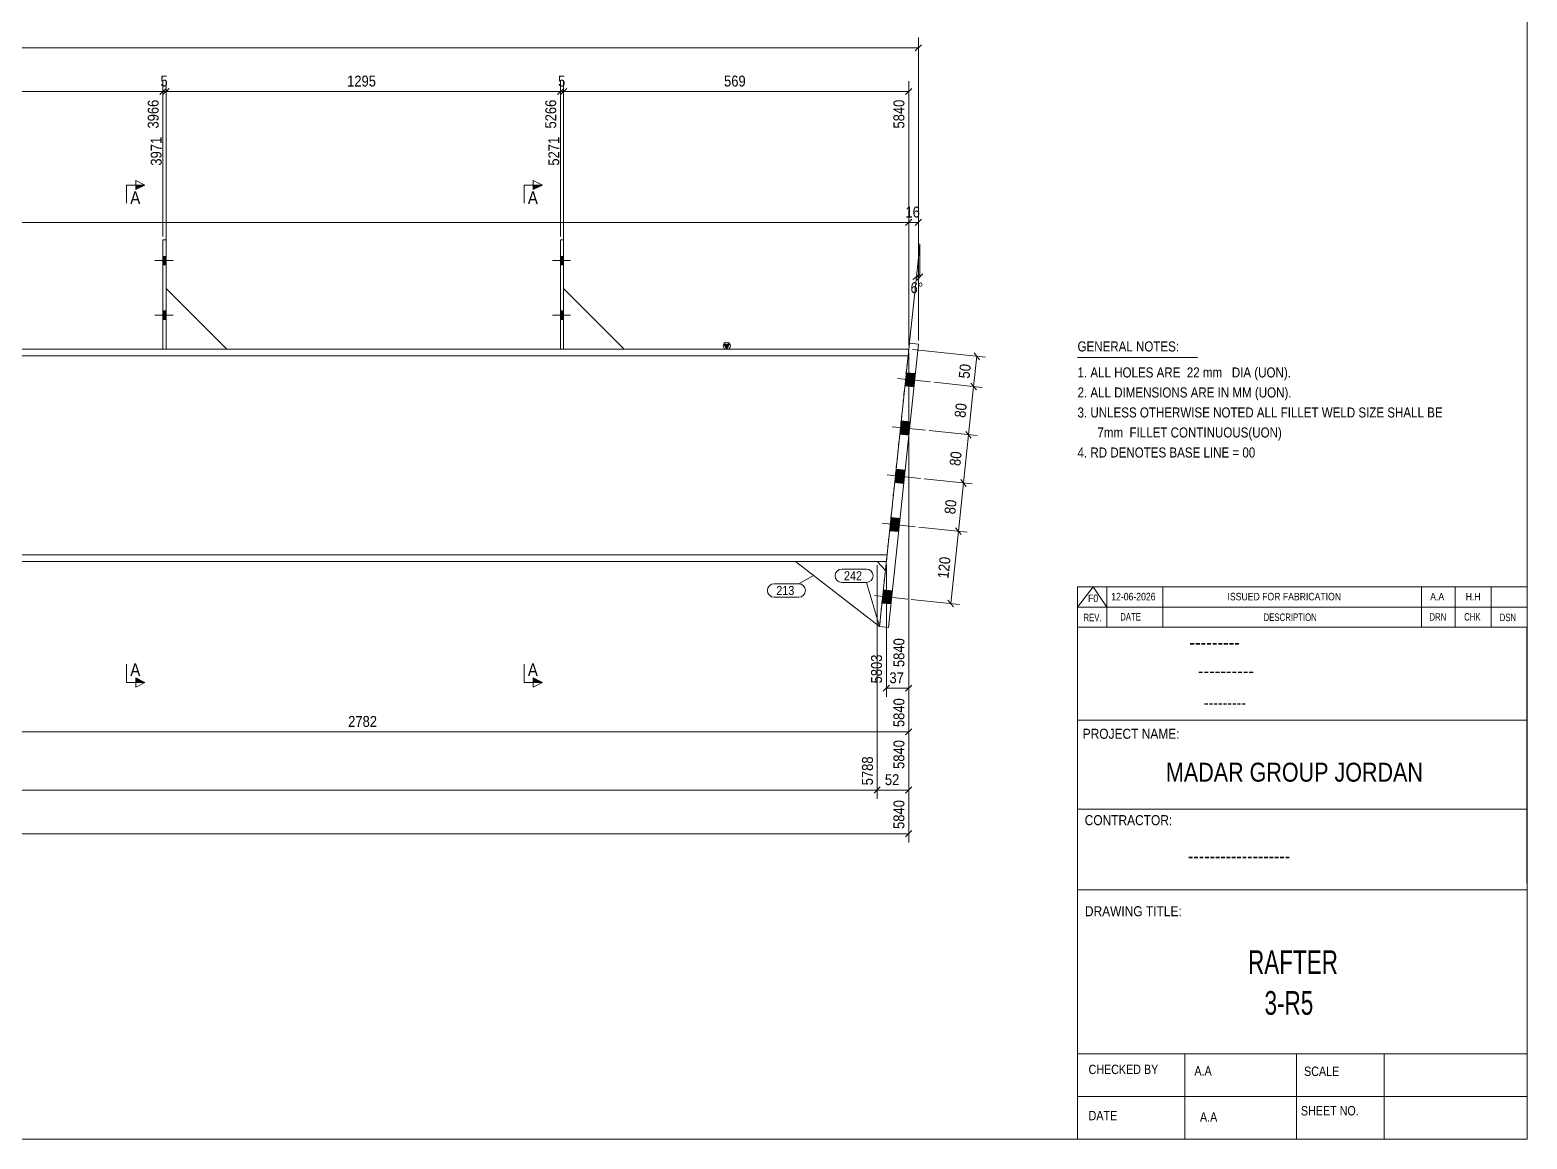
# Model space of a CAD drawing. Header units: millimetres. Extents: x 2 to 825, y 1 to 579.
# Drawn here: x 413.7 to 825, y 5 to 309.8 of the extents above; entities that cross this region are included whole.
import ezdxf

# ---------------------------------------------------------------- set-up
doc = ezdxf.new("R2010")
doc.units = ezdxf.units.MM
doc.linetypes.add('XKITLINE00', pattern=[0])
doc.linetypes.add('XKITLINE01', pattern=[4, 1, -1, 1, -1])
for name, color, linetype, lineweight in [('Bolt', 3, 'Continuous', 0), ('Dimensions', 7, 'Continuous', 0), ('DrawingSheet', 5, 'Continuous', 0), ('OtherObjectType', 7, 'Continuous', 0), ('Part', 2, 'Continuous', 0), ('PartMark', 7, 'Continuous', 0), ('Section', 6, 'Continuous', 0)]:
    doc.layers.add(name, color=color, linetype=linetype, lineweight=lineweight)
doc.styles.add('@ARIAL_UNICODE_MS_BOLD', font='ARIAL.TTF')
doc.styles.add('ARIAL', font='ARIAL.TTF')
doc.styles.add('ARIAL_NARROW', font='ARIALN.TTF')
doc.styles.add('COMIC_SANS_MS_BOLD', font='COMICBD.TTF')
doc.styles.add('SWIS721_EX_BT', font='ARIAL.TTF')
doc.styles.add('SWISSE', font='ARIAL.TTF')

# ---------------------------------------------------------------- blocks, each defined once
blk = doc.blocks.new('*A6')
at = {"layer": 'Bolt'}
for points in [[(450.25, 247.6), (451.08, 247.6), (451.08, 245.27), (450.25, 245.27)], [(450.25, 247.6), (451.08, 247.6), (451.08, 245.27), (450.25, 245.27)], [(450.25, 232.6), (451.08, 232.6), (451.08, 230.27), (450.25, 230.27)], [(450.25, 232.6), (451.08, 232.6), (451.08, 230.27), (450.25, 230.27)]]:
    blk.add_hatch(color=3, dxfattribs=at).paths.add_polyline_path(points, flags=17)
at = {"layer": 'Bolt', "color": 3, "linetype": 'XKITLINE00', "lineweight": 0}
for p, q in [((451.08, 247.6), (450.25, 247.6)), ((451.08, 247.6), (450.25, 247.6)), ((453.02, 246.43), (448.02, 246.43)), ((453.02, 246.43), (448.02, 246.43)), ((451.08, 245.27), (450.25, 245.27)), ((451.08, 245.27), (450.25, 245.27)), ((453.02, 231.43), (448.02, 231.43)), ((453.02, 231.43), (448.02, 231.43)), ((451.08, 232.6), (450.25, 232.6)), ((451.08, 232.6), (450.25, 232.6)), ((451.08, 230.27), (450.25, 230.27)), ((451.08, 230.27), (450.25, 230.27))]:
    blk.add_line(p, q, dxfattribs=at)
blk = doc.blocks.new('*A7')
at = {"layer": 'Bolt'}
for points in [[(559.48, 247.6), (560.32, 247.6), (560.32, 245.27), (559.48, 245.27)], [(559.48, 247.6), (560.32, 247.6), (560.32, 245.27), (559.48, 245.27)], [(559.48, 232.6), (560.32, 232.6), (560.32, 230.27), (559.48, 230.27)], [(559.48, 232.6), (560.32, 232.6), (560.32, 230.27), (559.48, 230.27)]]:
    blk.add_hatch(color=3, dxfattribs=at).paths.add_polyline_path(points, flags=17)
at = {"layer": 'Bolt', "color": 3, "linetype": 'XKITLINE00', "lineweight": 0}
for p, q in [((560.32, 247.6), (559.48, 247.6)), ((560.32, 247.6), (559.48, 247.6)), ((562.25, 246.43), (557.25, 246.43)), ((562.25, 246.43), (557.25, 246.43)), ((560.32, 245.27), (559.48, 245.27)), ((560.32, 245.27), (559.48, 245.27)), ((562.25, 231.43), (557.25, 231.43)), ((562.25, 231.43), (557.25, 231.43)), ((560.32, 232.6), (559.48, 232.6)), ((560.32, 232.6), (559.48, 232.6)), ((560.32, 230.27), (559.48, 230.27)), ((560.32, 230.27), (559.48, 230.27))]:
    blk.add_line(p, q, dxfattribs=at)
blk = doc.blocks.new('*A9')
at = {"layer": 'Bolt'}
for points in [[(656.55, 211.73), (654.06, 211.99), (654.45, 215.63), (656.93, 215.37)], [(656.55, 211.73), (654.06, 211.99), (654.45, 215.63), (656.93, 215.37)], [(655.15, 198.47), (652.66, 198.73), (653.05, 202.37), (655.53, 202.11)], [(655.15, 198.47), (652.66, 198.73), (653.05, 202.37), (655.53, 202.11)], [(653.75, 185.21), (651.26, 185.47), (651.65, 189.12), (654.14, 188.85)], [(653.75, 185.21), (651.26, 185.47), (651.65, 189.12), (654.14, 188.85)], [(652.35, 171.95), (649.87, 172.21), (650.25, 175.86), (652.74, 175.59)], [(652.35, 171.95), (649.87, 172.21), (650.25, 175.86), (652.74, 175.59)], [(650.25, 152.06), (647.77, 152.32), (648.15, 155.97), (650.64, 155.7)], [(650.25, 152.06), (647.77, 152.32), (648.15, 155.97), (650.64, 155.7)]]:
    blk.add_hatch(color=3, dxfattribs=at).paths.add_polyline_path(points, flags=17)
at = {"layer": 'Bolt', "color": 3, "linetype": 'XKITLINE00', "lineweight": 0}
for p, q in [((661.13, 213.09), (652.02, 214.05)), ((661.13, 213.09), (652.02, 214.05)), ((656.93, 215.37), (654.45, 215.63)), ((656.93, 215.37), (654.45, 215.63)), ((656.55, 211.73), (654.06, 211.99)), ((656.55, 211.73), (654.06, 211.99)), ((655.53, 202.11), (653.05, 202.37)), ((655.53, 202.11), (653.05, 202.37)), ((659.73, 199.83), (650.62, 200.79)), ((659.73, 199.83), (650.62, 200.79)), ((655.15, 198.47), (652.66, 198.73)), ((655.15, 198.47), (652.66, 198.73)), ((658.34, 186.57), (649.22, 187.53)), ((658.34, 186.57), (649.22, 187.53)), ((653.75, 185.21), (651.26, 185.47)), ((653.75, 185.21), (651.26, 185.47)), ((654.14, 188.85), (651.65, 189.12)), ((654.14, 188.85), (651.65, 189.12)), ((656.94, 173.31), (647.82, 174.27)), ((656.94, 173.31), (647.82, 174.27)), ((652.74, 175.59), (650.25, 175.86)), ((652.74, 175.59), (650.25, 175.86)), ((652.35, 171.95), (649.87, 172.21)), ((652.35, 171.95), (649.87, 172.21)), ((654.84, 153.42), (645.72, 154.38)), ((654.84, 153.42), (645.72, 154.38)), ((650.25, 152.06), (647.77, 152.32)), ((650.25, 152.06), (647.77, 152.32)), ((650.64, 155.7), (648.15, 155.97)), ((650.64, 155.7), (648.15, 155.97))]:
    blk.add_line(p, q, dxfattribs=at)
blk = doc.blocks.new('*A10')
at = {"layer": 'Part'}
blk.add_hatch(color=2, dxfattribs=at).paths.add_polyline_path([(604.33, 223.5), (605.93, 223.5), (605.13, 222.1)], flags=17)
at = {"layer": 'Part', "color": 2, "linetype": 'XKITLINE00', "lineweight": 0}
for p, q in [((605.13, 222.1), (604.33, 223.5)), ((604.33, 223.5), (605.93, 223.5)), ((605.93, 223.5), (605.13, 222.1)), ((512.75, 222.1), (403.62, 222.1)), ((512.75, 220.27), (403.62, 220.27)), ((655.13, 222.1), (512.85, 222.1)), ((654.94, 220.27), (512.85, 220.27)), ((403.62, 165.6), (512.75, 165.6)), ((512.85, 165.6), (649.17, 165.6)), ((403.62, 163.77), (512.75, 163.77)), ((512.85, 163.77), (648.98, 163.77))]:
    blk.add_line(p, q, dxfattribs=at)
at = {"layer": 'Part', "color": 7, "linetype": 'XKITLINE01', "lineweight": 0}
blk.add_line((648.98, 163.77), (655.13, 222.1), dxfattribs=at)
at = {"layer": 'Part', "color": 2, "linetype": 'XKITLINE00', "lineweight": 0}
blk.add_circle((605.13, 223), 1, dxfattribs=at)
blk = doc.blocks.new('*A18')
at = {"layer": 'Part', "color": 2, "linetype": 'XKITLINE00', "lineweight": 0}
blk.add_line((467.75, 222.1), (451.08, 238.77), dxfattribs=at)
at = {"layer": 'Part', "color": 7, "linetype": 'XKITLINE01', "lineweight": 0}
for p, q in [((451.08, 238.77), (451.08, 222.1)), ((451.08, 222.1), (467.75, 222.1))]:
    blk.add_line(p, q, dxfattribs=at)
blk = doc.blocks.new('*A19')
at = {"layer": 'Part', "color": 2, "linetype": 'XKITLINE00', "lineweight": 0}
for p, q in [((450.25, 252.1), (451.08, 252.1)), ((450.25, 252.1), (450.25, 222.1)), ((451.08, 252.1), (451.08, 222.1))]:
    blk.add_line(p, q, dxfattribs=at)
at = {"layer": 'Part', "color": 7, "linetype": 'XKITLINE01', "lineweight": 0}
blk.add_line((451.08, 222.1), (450.25, 222.1), dxfattribs=at)
blk = doc.blocks.new('*A20')
at = {"layer": 'Part', "color": 2, "linetype": 'XKITLINE00', "lineweight": 0}
blk.add_line((576.98, 222.1), (560.32, 238.77), dxfattribs=at)
at = {"layer": 'Part', "color": 7, "linetype": 'XKITLINE01', "lineweight": 0}
for p, q in [((560.32, 238.77), (560.32, 222.1)), ((560.32, 222.1), (576.98, 222.1))]:
    blk.add_line(p, q, dxfattribs=at)
blk = doc.blocks.new('*A21')
at = {"layer": 'Part', "color": 2, "linetype": 'XKITLINE00', "lineweight": 0}
for p, q in [((559.48, 252.1), (560.32, 252.1)), ((559.48, 252.1), (559.48, 222.1)), ((560.32, 252.1), (560.32, 222.1))]:
    blk.add_line(p, q, dxfattribs=at)
at = {"layer": 'Part', "color": 7, "linetype": 'XKITLINE01', "lineweight": 0}
blk.add_line((560.32, 222.1), (559.48, 222.1), dxfattribs=at)
blk = doc.blocks.new('*A24')
at = {"layer": 'Part', "color": 2, "linetype": 'XKITLINE00', "lineweight": 0}
for p, q in [((655.3, 223.76), (647.09, 145.86)), ((649.57, 145.59), (657.79, 223.49)), ((657.79, 223.49), (655.3, 223.76)), ((647.09, 145.86), (649.57, 145.59))]:
    blk.add_line(p, q, dxfattribs=at)
blk = doc.blocks.new('*A25')
at = {"layer": 'Part', "color": 2, "linetype": 'XKITLINE00', "lineweight": 0}
for p, q in [((623.98, 163.77), (647.09, 145.86)), ((646.48, 163.77), (648.71, 161.28))]:
    blk.add_line(p, q, dxfattribs=at)
at = {"layer": 'Part', "color": 7, "linetype": 'XKITLINE01', "lineweight": 0}
for p, q in [((646.48, 163.77), (623.98, 163.77)), ((648.71, 161.28), (647.09, 145.86))]:
    blk.add_line(p, q, dxfattribs=at)
blk = doc.blocks.new('*A54')
at = {"layer": 'DrawingSheet', "color": 5, "linetype": 'XKITLINE00', "lineweight": 0}
for p, q in [((825, 5), (825, 579)), ((5, 5), (825, 5))]:
    blk.add_line(p, q, dxfattribs=at)
blk = doc.blocks.new('*A56')
at = {"layer": 'OtherObjectType', "color": 7, "linetype": 'XKITLINE00', "lineweight": 0}
blk.add_line((701.5, 219.82), (734.5, 219.82), dxfattribs=at)
at = {"layer": 'OtherObjectType', "color": 7, "style": 'ARIAL_NARROW', "width": 1.008832}
for s, p in [('GENERAL NOTES:', (701.5, 221.47)), ('1. ALL HOLES ARE  22 mm   DIA (UON).', (701.5, 214.32)), ('2. ALL DIMENSIONS ARE IN MM (UON).', (701.5, 208.82)), ('3. UNLESS OTHERWISE NOTED ALL FILLET WELD SIZE SHALL BE', (701.5, 203.32)), ('7mm  FILLET CONTINUOUS(UON)', (706.95, 197.82)), ('4. RD DENOTES BASE LINE = 00', (701.5, 192.32))]:
    blk.add_text(s, height=2.75, dxfattribs=at).set_placement(p)
blk = doc.blocks.new('*A57')
at = {"layer": 'OtherObjectType', "color": 7, "linetype": 'XKITLINE00', "lineweight": 0}
for p, q in [((701.5, 156.76), (825, 156.76)), ((701.5, 151.21), (705.82, 156.76)), ((701.5, 151.21), (701.5, 156.76)), ((705.82, 156.76), (709.53, 151.21)), ((709.53, 151.21), (709.53, 156.76)), ((724.97, 151.21), (724.97, 156.76)), ((795.98, 151.21), (795.98, 156.76)), ((805.24, 151.21), (805.24, 156.76)), ((815.12, 151.21), (815.12, 156.76)), ((825, 151.21), (825, 156.76)), ((701.5, 151.21), (825, 151.21)), ((701.5, 145.65), (701.5, 151.21)), ((705.21, 151.21), (825, 151.21)), ((709.53, 145.65), (709.53, 151.21)), ((724.97, 145.65), (724.97, 151.21)), ((795.98, 145.65), (795.98, 151.21)), ((805.24, 145.65), (805.24, 151.21)), ((815.12, 145.65), (815.12, 151.21)), ((825, 145.65), (825, 151.21))]:
    blk.add_line(p, q, dxfattribs=at)
at = {"layer": 'OtherObjectType', "color": 7, "style": 'ARIAL_NARROW'}
for s, height, width, p in [('F0', 2.058, 1.008832, (704.4, 152.59)), ('12-06-2026', 2.058, 1.008832, (710.76, 153.06)), ('ISSUED FOR FABRICATION', 2.0583, 1.008832, (742.71, 153.06)), ('A.A', 2.058, 1.008832, (798.4, 153.06)), ('H.H', 2.058, 1.008832, (808.13, 153.06)), ('REV.', 2.058, 0.907949, (703.13, 147.31)), ('DATE', 2.058, 0.907949, (713.23, 147.5)), ('DESCRIPTION', 2.0583, 0.907949, (752.61, 147.39)), ('DRN', 2.058, 0.907949, (798.17, 147.47)), ('CHK', 2.058, 0.907949, (807.72, 147.5)), ('DSN', 2.058, 0.907949, (817.47, 147.35))]:
    blk.add_text(s, height=height, dxfattribs=dict(at, width=width)).set_placement(p)
blk = doc.blocks.new('*A59')
at = {"layer": 'OtherObjectType', "color": 2, "linetype": 'XKITLINE00', "lineweight": 0}
for p, q in [((701.5, 145.65), (825, 145.65)), ((701.5, 5), (701.5, 145.64)), ((824.98, 145.64), (825, 5)), ((825, 120.14), (701.5, 120.14)), ((701.5, 95.63), (825, 95.63)), ((825, 73.49), (701.5, 73.49)), ((825, 28.4), (701.5, 28.4)), ((730.94, 28.4), (730.94, 5)), ((761.62, 5), (761.62, 28.4)), ((785.75, 5), (785.75, 28.4)), ((825, 16.7), (701.5, 16.7)), ((825, 5), (701.5, 5))]:
    blk.add_line(p, q, dxfattribs=at)
at = {"layer": 'OtherObjectType', "color": 4, "style": '@ARIAL_UNICODE_MS_BOLD', "width": 0.85}
blk.add_text('---------', height=3.9, dxfattribs=at).set_placement((732.23, 139.59))
at = {"layer": 'OtherObjectType', "color": 7, "style": 'ARIAL', "width": 0.85}
for s, height, p in [('----------', 3.9, (734.56, 131.77)), ('---------', 3.25, (736.21, 123.31))]:
    blk.add_text(s, height=height, dxfattribs=at).set_placement(p)
at = {"layer": 'OtherObjectType', "color": 3, "width": 0.85}
for s, style, p in [('PROJECT NAME:', 'SWIS721_EX_BT', (702.92, 115.01)), ('CONTRACTOR:', 'SWISSE', (703.47, 91.27)), ('DRAWING TITLE:', 'SWIS721_EX_BT', (703.53, 66.24))]:
    blk.add_text(s, height=2.7618, dxfattribs=dict(at, style=style)).set_placement(p)
at = {"layer": 'OtherObjectType', "color": 7, "width": 0.85}
for s, height, p in [('MADAR GROUP JORDAN', 5.2, (725.79, 103.23)), ('CHECKED BY', 2.592, (704.53, 22.86)), ('A.A', 2.592, (733.61, 22.45)), ('SCALE', 2.592, (763.74, 22.33)), ('DATE', 2.592, (704.54, 10.16)), ('A.A', 2.592, (735.14, 9.76)), ('SHEET NO.', 2.592, (762.87, 11.49))]:
    blk.add_text(s, height=height, dxfattribs=at).set_placement(p)
at = {"layer": 'OtherObjectType', "color": 1}
for s, height, style, width, p in [('-------------------', 3.9, 'COMIC_SANS_MS_BOLD', 0.85, (731.87, 80.86)), ('RAFTER', 6.5, 'ARIAL', 0.68, (748.34, 50.37)), ('3-R5', 6.5, 'ARIAL', 0.68, (752.88, 39.17))]:
    blk.add_text(s, height=height, dxfattribs=dict(at, style=style, width=width)).set_placement(p)
blk = doc.blocks.new('*A62')
at = {"layer": 'Dimensions', "color": 7, "linetype": 'XKITLINE00', "lineweight": 0}
for p, q in [((451.1, 293.78), (449.4, 292.08)), ((451.93, 293.78), (450.24, 292.08)), ((450.25, 253.1), (450.25, 295.78)), ((450.25, 292.93), (451.08, 292.93)), ((451.08, 239.77), (451.08, 295.78))]:
    blk.add_line(p, q, dxfattribs=at)
at = {"layer": 'Dimensions', "color": 3}
for p in [(450.25, 292.93), (451.08, 292.93)]:
    blk.add_point(p, dxfattribs=at)
at = {"layer": 'Dimensions', "color": 3, "style": 'ARIAL', "width": 0.85}
blk.add_text('5', height=3, dxfattribs=at).set_placement((449.56, 294.28))
blk.add_text('3971', height=3, rotation=90.0002, dxfattribs=at).set_placement((449.88, 272.53))
blk = doc.blocks.new('*A63')
at = {"layer": 'Dimensions', "color": 7, "linetype": 'XKITLINE00', "lineweight": 0}
for p, q in [((451.93, 293.78), (450.24, 292.08)), ((451.08, 239.77), (451.08, 295.78)), ((451.08, 292.93), (559.48, 292.93)), ((560.33, 293.78), (558.64, 292.08)), ((559.48, 253.1), (559.48, 295.78))]:
    blk.add_line(p, q, dxfattribs=at)
at = {"layer": 'Dimensions', "color": 3}
for p in [(451.08, 292.93), (559.48, 292.93)]:
    blk.add_point(p, dxfattribs=at)
at = {"layer": 'Dimensions', "color": 3, "style": 'ARIAL', "width": 0.85}
blk.add_text('1295', height=3, dxfattribs=at).set_placement((500.83, 294.28))
blk.add_text('5266', height=3, rotation=90.0002, dxfattribs=at).set_placement((558.28, 282.73))
blk = doc.blocks.new('*A64')
at = {"layer": 'Dimensions', "color": 7, "linetype": 'XKITLINE00', "lineweight": 0}
for p, q in [((560.33, 293.78), (558.64, 292.08)), ((561.17, 293.78), (559.47, 292.08)), ((559.48, 253.1), (559.48, 295.78)), ((559.48, 292.93), (560.32, 292.93)), ((560.32, 239.77), (560.32, 295.78))]:
    blk.add_line(p, q, dxfattribs=at)
at = {"layer": 'Dimensions', "color": 3}
for p in [(559.48, 292.93), (560.32, 292.93)]:
    blk.add_point(p, dxfattribs=at)
at = {"layer": 'Dimensions', "color": 3, "style": 'ARIAL', "width": 0.85}
blk.add_text('5', height=3, dxfattribs=at).set_placement((558.79, 294.28))
blk.add_text('5271', height=3, rotation=90.0002, dxfattribs=at).set_placement((559.12, 272.53))
blk = doc.blocks.new('*A65')
at = {"layer": 'Dimensions', "color": 7, "linetype": 'XKITLINE00', "lineweight": 0}
for p, q in [((561.17, 293.78), (559.47, 292.08)), ((560.32, 239.77), (560.32, 295.78)), ((560.32, 292.93), (655.13, 292.93)), ((655.98, 293.78), (654.28, 292.08)), ((655.13, 223.1), (655.13, 295.78))]:
    blk.add_line(p, q, dxfattribs=at)
at = {"layer": 'Dimensions', "color": 3}
for p in [(560.32, 292.93), (655.13, 292.93)]:
    blk.add_point(p, dxfattribs=at)
at = {"layer": 'Dimensions', "color": 3, "style": 'ARIAL', "width": 0.85}
blk.add_text('569', height=3, dxfattribs=at).set_placement((604.39, 294.28))
blk.add_text('5840', height=3, rotation=90.0002, dxfattribs=at).set_placement((653.93, 282.73))
blk = doc.blocks.new('*A68')
at = {"layer": 'Dimensions', "color": 7, "linetype": 'XKITLINE00', "lineweight": 0}
for p, q in [((657.93, 173.2), (671.14, 171.81)), ((668, 172.99), (669.51, 171.13)), ((666.66, 152.17), (668.76, 172.06)), ((655.83, 153.31), (669.04, 151.92)), ((665.9, 153.1), (667.41, 151.24))]:
    blk.add_line(p, q, dxfattribs=at)
at = {"layer": 'Dimensions', "color": 3}
for p in [(668.76, 172.06), (666.66, 152.17)]:
    blk.add_point(p, dxfattribs=at)
at = {"layer": 'Dimensions', "color": 3, "style": 'ARIAL', "width": 0.85}
blk.add_text('120', height=3, rotation=83.9784, dxfattribs=at).set_placement((666.01, 158.94))
blk = doc.blocks.new('*A69')
at = {"layer": 'Dimensions', "color": 7, "linetype": 'XKITLINE00', "lineweight": 0}
for p, q in [((659.33, 186.46), (672.54, 185.07)), ((668.76, 172.06), (670.15, 185.32)), ((669.4, 186.25), (670.91, 184.39)), ((657.93, 173.2), (671.14, 171.81)), ((668, 172.99), (669.51, 171.13))]:
    blk.add_line(p, q, dxfattribs=at)
at = {"layer": 'Dimensions', "color": 3}
for p in [(670.15, 185.32), (668.76, 172.06)]:
    blk.add_point(p, dxfattribs=at)
at = {"layer": 'Dimensions', "color": 3, "style": 'ARIAL', "width": 0.85}
blk.add_text('80', height=3, rotation=83.9784, dxfattribs=at).set_placement((667.88, 176.62))
blk = doc.blocks.new('*A70')
at = {"layer": 'Dimensions', "color": 7, "linetype": 'XKITLINE00', "lineweight": 0}
for p, q in [((660.73, 199.72), (673.94, 198.33)), ((670.15, 185.32), (671.55, 198.58)), ((670.8, 199.51), (672.31, 197.65)), ((659.33, 186.46), (672.54, 185.07)), ((669.4, 186.25), (670.91, 184.39))]:
    blk.add_line(p, q, dxfattribs=at)
at = {"layer": 'Dimensions', "color": 3}
for p in [(671.55, 198.58), (670.15, 185.32)]:
    blk.add_point(p, dxfattribs=at)
at = {"layer": 'Dimensions', "color": 3, "style": 'ARIAL', "width": 0.85}
blk.add_text('80', height=3, rotation=83.9784, dxfattribs=at).set_placement((669.28, 189.88))
blk = doc.blocks.new('*A71')
at = {"layer": 'Dimensions', "color": 7, "linetype": 'XKITLINE00', "lineweight": 0}
for p, q in [((662.13, 212.98), (675.34, 211.59)), ((671.55, 198.58), (672.95, 211.84)), ((672.2, 212.77), (673.71, 210.91)), ((660.73, 199.72), (673.94, 198.33)), ((670.8, 199.51), (672.31, 197.65))]:
    blk.add_line(p, q, dxfattribs=at)
at = {"layer": 'Dimensions', "color": 3}
for p in [(672.95, 211.84), (671.55, 198.58)]:
    blk.add_point(p, dxfattribs=at)
at = {"layer": 'Dimensions', "color": 3, "style": 'ARIAL', "width": 0.85}
blk.add_text('80', height=3, rotation=83.9784, dxfattribs=at).set_placement((670.68, 203.14))
blk = doc.blocks.new('*A72')
at = {"layer": 'Dimensions', "color": 7, "linetype": 'XKITLINE00', "lineweight": 0}
for p, q in [((656.12, 221.99), (676.21, 219.87)), ((672.95, 211.84), (673.83, 220.13)), ((673.07, 221.06), (674.58, 219.19)), ((662.13, 212.98), (675.34, 211.59)), ((672.2, 212.77), (673.71, 210.91))]:
    blk.add_line(p, q, dxfattribs=at)
at = {"layer": 'Dimensions', "color": 3}
for p in [(673.83, 220.13), (672.95, 211.84)]:
    blk.add_point(p, dxfattribs=at)
at = {"layer": 'Dimensions', "color": 3, "style": 'ARIAL', "width": 0.85}
blk.add_text('50', height=3, rotation=83.9784, dxfattribs=at).set_placement((671.81, 213.91))
blk = doc.blocks.new('*A73')
at = {"layer": 'Dimensions', "color": 7, "linetype": 'XKITLINE00', "lineweight": 0}
for p, q in [((655.13, 221.1), (655.13, 126.53)), ((648.98, 162.77), (648.98, 126.53)), ((649.82, 129.78), (648.13, 128.08)), ((648.98, 128.93), (655.13, 128.93)), ((655.98, 129.78), (654.28, 128.08))]:
    blk.add_line(p, q, dxfattribs=at)
at = {"layer": 'Dimensions', "color": 3}
for p in [(648.98, 128.93), (655.13, 128.93)]:
    blk.add_point(p, dxfattribs=at)
at = {"layer": 'Dimensions', "color": 3, "style": 'ARIAL', "width": 0.85}
for s, p in [('5840', (653.93, 134.73)), ('5803', (647.78, 130.23))]:
    blk.add_text(s, height=3, rotation=90.0002, dxfattribs=at).set_placement(p)
blk.add_text('37', height=3, dxfattribs=at).set_placement((649.83, 130.28))
blk = doc.blocks.new('*A76')
at = {"layer": 'PartMark', "color": 7, "linetype": 'XKITLINE00', "lineweight": 0}
for p, q in [((636.73, 161.66), (643.49, 161.66)), ((636.73, 157.96), (643.49, 157.96)), ((647.09, 145.86), (643.49, 157.96))]:
    blk.add_line(p, q, dxfattribs=at)
for centre, start, end in [((636.73, 159.81), 90, 270), ((643.49, 159.81), 270, 90)]:
    blk.add_arc(centre, 1.85, start, end, dxfattribs=at)
at = {"layer": 'PartMark', "color": 3, "style": 'ARIAL', "width": 0.85}
blk.add_text('242', height=2.5, dxfattribs=at).set_placement((637.33, 158.56))
blk = doc.blocks.new('*A77')
at = {"layer": 'PartMark', "color": 7, "linetype": 'XKITLINE00', "lineweight": 0}
for p, q in [((618.14, 157.62), (624.9, 157.62)), ((629.15, 160.01), (624.9, 157.62)), ((618.14, 153.92), (624.9, 153.92))]:
    blk.add_line(p, q, dxfattribs=at)
for centre, start, end in [((618.14, 155.77), 90, 270), ((624.9, 155.77), 270, 90)]:
    blk.add_arc(centre, 1.85, start, end, dxfattribs=at)
at = {"layer": 'PartMark', "color": 3, "style": 'ARIAL', "width": 0.85}
blk.add_text('213', height=2.5, dxfattribs=at).set_placement((618.74, 154.52))
blk = doc.blocks.new('*A83')
at = {"layer": 'Section'}
for points in [[(551.98, 267.21), (554.48, 267.21), (551.98, 265.96)], [(551.98, 131.73), (554.48, 130.48), (551.98, 130.48)]]:
    blk.add_hatch(color=3, dxfattribs=at).paths.add_polyline_path(points, flags=17)
at = {"layer": 'Section', "color": 3, "linetype": 'XKITLINE00', "lineweight": 0}
for p, q in [((551.98, 265.96), (551.98, 268.46)), ((551.98, 268.46), (554.48, 267.21)), ((554.48, 267.21), (551.98, 265.96)), ((554.48, 130.48), (551.98, 131.73)), ((551.98, 131.73), (551.98, 129.23)), ((554.48, 130.48), (551.98, 129.23))]:
    blk.add_line(p, q, dxfattribs=at)
at = {"layer": 'Section', "color": 1, "linetype": 'XKITLINE00', "lineweight": 0}
for p, q in [((549.48, 267.21), (549.48, 262.21)), ((549.48, 267.21), (554.48, 267.21)), ((549.48, 130.48), (549.48, 135.48)), ((549.48, 130.48), (554.48, 130.48))]:
    blk.add_line(p, q, dxfattribs=at)
at = {"layer": 'Section', "color": 7, "style": 'ARIAL', "width": 0.85}
for p in [(550.48, 261.96), (550.48, 132.23)]:
    blk.add_text('A', height=3.5, dxfattribs=at).set_placement(p)
blk = doc.blocks.new('*A85')
at = {"layer": 'Section'}
for points in [[(442.75, 267.21), (445.25, 267.21), (442.75, 265.96)], [(442.75, 131.73), (445.25, 130.48), (442.75, 130.48)]]:
    blk.add_hatch(color=3, dxfattribs=at).paths.add_polyline_path(points, flags=17)
at = {"layer": 'Section', "color": 3, "linetype": 'XKITLINE00', "lineweight": 0}
for p, q in [((442.75, 265.96), (442.75, 268.46)), ((442.75, 268.46), (445.25, 267.21)), ((445.25, 267.21), (442.75, 265.96)), ((445.25, 130.48), (442.75, 131.73)), ((442.75, 131.73), (442.75, 129.23)), ((445.25, 130.48), (442.75, 129.23))]:
    blk.add_line(p, q, dxfattribs=at)
at = {"layer": 'Section', "color": 1, "linetype": 'XKITLINE00', "lineweight": 0}
for p, q in [((440.25, 267.21), (440.25, 262.21)), ((440.25, 267.21), (445.25, 267.21)), ((440.25, 130.48), (440.25, 135.48)), ((440.25, 130.48), (445.25, 130.48))]:
    blk.add_line(p, q, dxfattribs=at)
at = {"layer": 'Section', "color": 7, "style": 'ARIAL', "width": 0.85}
for p in [(441.25, 261.96), (441.25, 132.23)]:
    blk.add_text('A', height=3.5, dxfattribs=at).set_placement(p)
blk = doc.blocks.new('*A92')
at = {"layer": 'Dimensions', "color": 7, "linetype": 'XKITLINE00', "lineweight": 0}
for p, q in [((657.22, 241.97), (658.17, 250.92)), ((658.17, 241.92), (658.17, 250.92)), ((656.29, 241.21), (658.16, 242.72)), ((657.32, 241.07), (659.02, 242.77)), ((655.23, 223.09), (657.22, 241.97))]:
    blk.add_line(p, q, dxfattribs=at)
blk.add_arc((658.17, 250.92), 9, 263.9789, 270, dxfattribs=at)
at = {"layer": 'Dimensions', "color": 7}
for p in [(658.17, 250.92), (657.22, 241.97), (658.17, 241.92)]:
    blk.add_point(p, dxfattribs=at)
at = {"layer": 'Dimensions', "color": 3, "style": 'ARIAL', "width": 0.85}
blk.add_text('6°', height=3, rotation=-3.008, dxfattribs=at).set_placement((655.55, 237.54))
blk = doc.blocks.new('*A93')
at = {"layer": 'Dimensions', "color": 7, "linetype": 'XKITLINE00', "lineweight": 0}
for p, q in [((56.45, 304.93), (657.79, 304.93)), ((658.64, 305.78), (656.94, 304.08)), ((657.79, 224.49), (657.79, 307.78))]:
    blk.add_line(p, q, dxfattribs=at)
at = {"layer": 'Dimensions', "color": 3}
blk.add_point((657.79, 304.93), dxfattribs=at)
blk = doc.blocks.new('*A94')
at = {"layer": 'Dimensions', "color": 7, "linetype": 'XKITLINE00', "lineweight": 0}
for p, q in [((655.13, 223.1), (655.13, 259.78)), ((56.45, 256.93), (655.13, 256.93)), ((655.98, 257.78), (654.28, 256.08))]:
    blk.add_line(p, q, dxfattribs=at)
at = {"layer": 'Dimensions', "color": 3}
blk.add_point((655.13, 256.93), dxfattribs=at)
blk = doc.blocks.new('*A95')
at = {"layer": 'Dimensions', "color": 7, "linetype": 'XKITLINE00', "lineweight": 0}
for p, q in [((655.13, 223.1), (655.13, 259.78)), ((657.79, 224.49), (657.79, 259.78)), ((655.98, 257.78), (654.28, 256.08)), ((655.13, 256.93), (657.79, 256.93)), ((658.64, 257.78), (656.94, 256.08))]:
    blk.add_line(p, q, dxfattribs=at)
at = {"layer": 'Dimensions', "color": 3}
for p in [(655.13, 256.93), (657.79, 256.93)]:
    blk.add_point(p, dxfattribs=at)
at = {"layer": 'Dimensions', "color": 3, "style": 'ARIAL', "width": 0.85}
blk.add_text('16', height=3, dxfattribs=at).set_placement((654.23, 258.28))
blk = doc.blocks.new('*A97')
at = {"layer": 'Dimensions', "color": 7, "linetype": 'XKITLINE00', "lineweight": 0}
for p, q in [((655.13, 221.1), (655.13, 86.53)), ((72.45, 88.93), (655.13, 88.93)), ((655.98, 89.78), (654.28, 88.08))]:
    blk.add_line(p, q, dxfattribs=at)
at = {"layer": 'Dimensions', "color": 3}
blk.add_point((655.13, 88.93), dxfattribs=at)
at = {"layer": 'Dimensions', "color": 3, "style": 'ARIAL', "width": 0.85}
blk.add_text('5840', height=3, rotation=90.0002, dxfattribs=at).set_placement((653.93, 90.23))
blk = doc.blocks.new('*A98')
at = {"layer": 'Dimensions', "color": 7, "linetype": 'XKITLINE00', "lineweight": 0}
for p, q in [((646.48, 162.77), (646.48, 98.53)), ((56.45, 100.93), (646.48, 100.93)), ((647.32, 101.78), (645.63, 100.08))]:
    blk.add_line(p, q, dxfattribs=at)
at = {"layer": 'Dimensions', "color": 3}
blk.add_point((646.48, 100.93), dxfattribs=at)
at = {"layer": 'Dimensions', "color": 3, "style": 'ARIAL', "width": 0.85}
blk.add_text('5788', height=3, rotation=90.0002, dxfattribs=at).set_placement((645.28, 102.23))
blk = doc.blocks.new('*A99')
at = {"layer": 'Dimensions', "color": 7, "linetype": 'XKITLINE00', "lineweight": 0}
for p, q in [((655.13, 221.1), (655.13, 98.53)), ((646.48, 162.77), (646.48, 98.53)), ((647.32, 101.78), (645.63, 100.08)), ((646.48, 100.93), (655.13, 100.93)), ((655.98, 101.78), (654.28, 100.08))]:
    blk.add_line(p, q, dxfattribs=at)
at = {"layer": 'Dimensions', "color": 3}
for p in [(646.48, 100.93), (655.13, 100.93)]:
    blk.add_point(p, dxfattribs=at)
at = {"layer": 'Dimensions', "color": 3, "style": 'ARIAL', "width": 0.85}
blk.add_text('5840', height=3, rotation=90.0002, dxfattribs=at).set_placement((653.93, 106.73))
blk.add_text('52', height=3, dxfattribs=at).set_placement((648.58, 102.28))
blk = doc.blocks.new('*A103')
at = {"layer": 'Dimensions', "color": 7, "linetype": 'XKITLINE00', "lineweight": 0}
for p, q in [((655.13, 221.1), (655.13, 114.53)), ((356.02, 157.93), (356.02, 114.53)), ((356.87, 117.78), (355.17, 116.08)), ((356.02, 116.93), (655.13, 116.93)), ((655.98, 117.78), (654.28, 116.08))]:
    blk.add_line(p, q, dxfattribs=at)
at = {"layer": 'Dimensions', "color": 3}
for p in [(356.02, 116.93), (655.13, 116.93)]:
    blk.add_point(p, dxfattribs=at)
at = {"layer": 'Dimensions', "color": 3, "style": 'ARIAL', "width": 0.85}
blk.add_text('5840', height=3, rotation=90.0002, dxfattribs=at).set_placement((653.93, 118.23))
blk.add_text('2782', height=3, dxfattribs=at).set_placement((501.12, 118.28))
blk = doc.blocks.new('*A110')
at = {"layer": 'Dimensions', "color": 7, "linetype": 'XKITLINE00', "lineweight": 0}
for p, q in [((292.43, 293.78), (290.73, 292.08)), ((291.58, 239.77), (291.58, 295.78)), ((291.58, 292.93), (450.25, 292.93)), ((451.1, 293.78), (449.4, 292.08)), ((450.25, 253.1), (450.25, 295.78))]:
    blk.add_line(p, q, dxfattribs=at)
at = {"layer": 'Dimensions', "color": 3}
for p in [(291.58, 292.93), (450.25, 292.93)]:
    blk.add_point(p, dxfattribs=at)
at = {"layer": 'Dimensions', "color": 3, "style": 'ARIAL', "width": 0.85}
blk.add_text('1295', height=3, dxfattribs=at).set_placement((366.47, 294.28))
blk.add_text('3966', height=3, rotation=90.0002, dxfattribs=at).set_placement((449.05, 282.73))

msp = doc.modelspace()

# ---------------------------------------------------------------- block references
at = {"lineweight": 0}
for name in ['*A54', '*A93', '*A110', '*A62', '*A63', '*A64', '*A65', '*A85', '*A83', '*A94', '*A95', '*A19', '*A21', '*A92', '*A6', '*A7', '*A18', '*A20', '*A24', '*A56', '*A97', '*A103', '*A73', '*A99', '*A72', '*A9', '*A71', '*A70', '*A69', '*A68', '*A98', '*A25', '*A76', '*A77', '*A57', '*A59']:
    msp.add_blockref(name, (0, 0), dxfattribs=at)
at = {"layer": 'Part', "lineweight": 0}
msp.add_blockref('*A10', (0, 0), dxfattribs=at)

doc.saveas('drawing.dxf')
